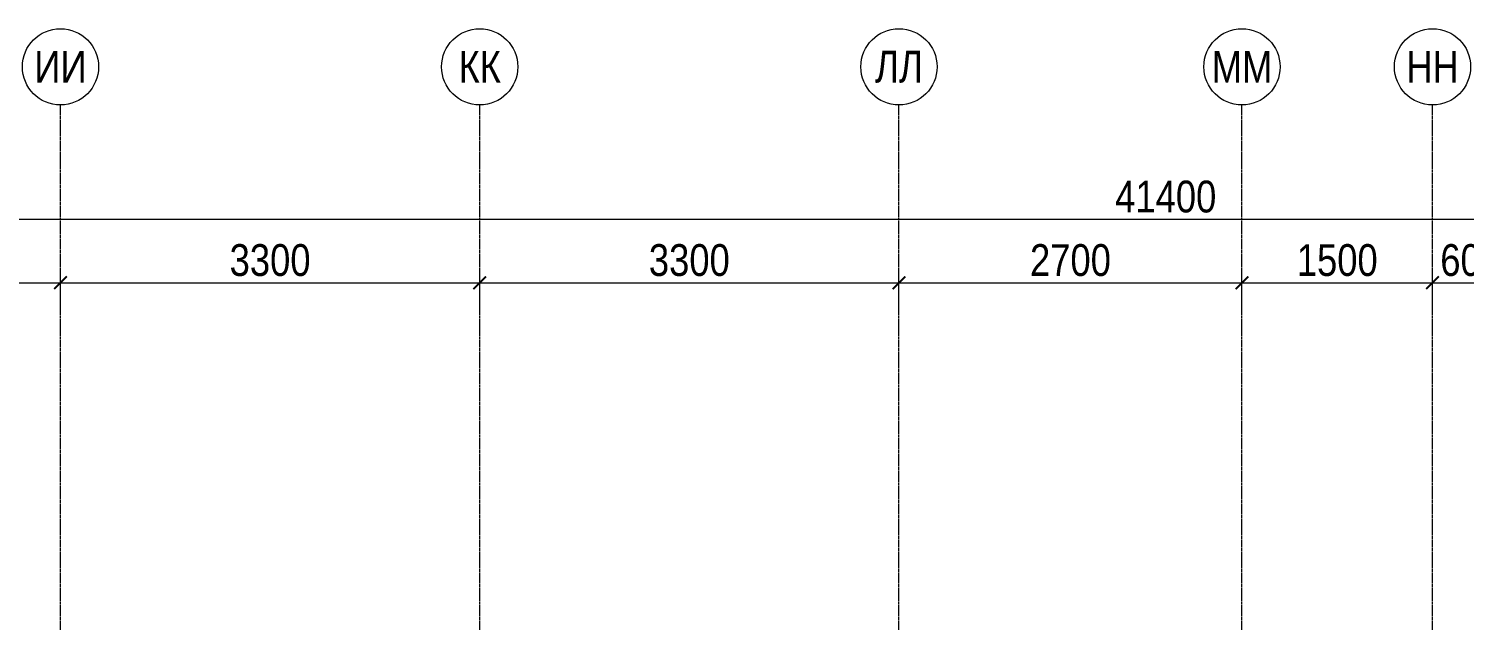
# Model space of a CAD drawing. Header units: millimetres. Extents: x -65509 to 912790, y 446 to 713294.
# Drawn here: x 227145 to 238445, y 263157 to 267814 of the extents above; entities that cross this region are included whole.
import ezdxf
from ezdxf.enums import TextEntityAlignment as Align

# ---------------------------------------------------------------- set-up
doc = ezdxf.new("R2010")
doc.units = ezdxf.units.MM
doc.linetypes.add('CENTER2', pattern=[28.575, 19.05, -3.175, 3.175, -3.175])
doc.layers.get('Defpoints').update_dxf_attribs({"color": 250})
doc.layers.add('РД_Оси_100', color=250, linetype='Continuous', lineweight=0)
doc.layers.add('РД_Оси_размер', color=250, linetype='Continuous', lineweight=0)
doc.styles.add('style1', font='ARIALN.TTF')
doc.styles.add('ккк', font='isocpeur.ttf', dxfattribs={"width": 0.85, "oblique": 15})
doc.dimstyles.new('Dim100_ареал', dxfattribs={"dimscale": 100, "dimtxt": 2.5, "dimasz": 1, "dimexe": 1, "dimexo": 1, "dimgap": 0.5, "dimtad": 1, "dimzin": 12, "dimdsep": 46, "dimtxsty": 'style1', "dimblk": 'ARCHTICK', "dimcen": 1, "dimdle": 1, "dimclrd": 256, "dimclre": 256, "dimaunit": 1, "dimadec": 0, "dimazin": 3, "dimtfac": 1, "dimtmove": 1, "dimatfit": 3, "dimldrblk": 'OPEN30', "dimfxl": 4, "dimfxlon": 1, "dimtolj": 1, "dimtzin": 0, "dimlwd": 9, "dimlwe": 9, "dimarcsym": 0})

# ---------------------------------------------------------------- blocks, each defined once
blk = doc.blocks.new('A-iden')
at = {"linetype": 'Continuous', "lineweight": 5}
blk.add_circle((0, -4), 3, dxfattribs=at)
at = {"color": 0, "linetype": 'Continuous', "lineweight": 20, "style": 'ккк', "width": 0.85}
blk.add_attdef('ID', text='', height=8, dxfattribs=at).set_placement((0.31, -3.85), align=Align.MIDDLE_CENTER)
blk = doc.blocks.new('_ArchTick')
at = {"color": 0, "linetype": 'ByBlock', "const_width": 0.15}
blk.add_lwpolyline([(-0.5, -0.5), (0.5, 0.5)], dxfattribs=at)
blk = doc.blocks.new('*D227')
at = {"layer": 'Defpoints', "color": 0, "transparency": 16777216}
for p in [(114600, 139039), (73200, 137039), (114600, 137039)]:
    blk.add_point(p, dxfattribs=at)
at = {"layer": 'РД_Оси_размер', "color": 0, "lineweight": 5, "transparency": 16777216}
for p, q in [((73200, 138839), (73200, 139139)), ((114600, 138839), (114600, 139139)), ((73100, 139039), (114700, 139039))]:
    blk.add_line(p, q, dxfattribs=at)
at = {"layer": 'РД_Оси_размер', "color": 0, "lineweight": 5, "transparency": 16777216, "xscale": 100, "yscale": 100, "zscale": 100, "rotation": 180}
blk.add_blockref('_ArchTick', (73200, 139039), dxfattribs=at)
at = {"layer": 'РД_Оси_размер', "color": 0, "lineweight": 5, "transparency": 16777216, "xscale": 100, "yscale": 100, "zscale": 100}
blk.add_blockref('_ArchTick', (114600, 139039), dxfattribs=at)
at = {"layer": 'РД_Оси_размер', "color": 0, "transparency": 16777216, "insert": (93900, 139216), "char_height": 250, "attachment_point": 5, "style": 'style1'}
blk.add_mtext('\\A1;41400', dxfattribs=at)
blk = doc.blocks.new('_Open30')
at = {"color": 0, "linetype": 'ByBlock', "lineweight": -2}
for p, q in [((-1, 0.27), (0, 0)), ((0, 0), (-1, -0.27)), ((0, 0), (-1, 0))]:
    blk.add_line(p, q, dxfattribs=at)
blk = doc.blocks.new('*D340')
at = {"layer": 'Defpoints', "color": 0, "transparency": 16777216}
for p in [(85200, 138539), (82500, 137039), (85200, 137039)]:
    blk.add_point(p, dxfattribs=at)
at = {"layer": 'РД_Оси_размер', "color": 0, "lineweight": 5, "transparency": 16777216}
for p, q in [((82400, 138539), (85300, 138539)), ((82500, 138339), (82500, 138639)), ((85200, 138339), (85200, 138639))]:
    blk.add_line(p, q, dxfattribs=at)
at = {"layer": 'РД_Оси_размер', "color": 0, "lineweight": 5, "transparency": 16777216, "xscale": 100, "yscale": 100, "zscale": 100, "rotation": 180}
blk.add_blockref('_ArchTick', (82500, 138539), dxfattribs=at)
at = {"layer": 'РД_Оси_размер', "color": 0, "lineweight": 5, "transparency": 16777216, "xscale": 100, "yscale": 100, "zscale": 100}
blk.add_blockref('_ArchTick', (85200, 138539), dxfattribs=at)
at = {"layer": 'РД_Оси_размер', "color": 0, "transparency": 16777216, "insert": (83850, 138716), "char_height": 250, "attachment_point": 5, "style": 'style1'}
blk.add_mtext('\\A1;2700', dxfattribs=at)
blk = doc.blocks.new('*D341')
at = {"layer": 'Defpoints', "color": 0, "transparency": 16777216}
for p in [(88500, 138539), (85200, 137039), (88500, 137039)]:
    blk.add_point(p, dxfattribs=at)
at = {"layer": 'РД_Оси_размер', "color": 0, "lineweight": 5, "transparency": 16777216}
for p, q in [((85100, 138539), (88600, 138539)), ((85200, 138339), (85200, 138639)), ((88500, 138339), (88500, 138639))]:
    blk.add_line(p, q, dxfattribs=at)
at = {"layer": 'РД_Оси_размер', "color": 0, "lineweight": 5, "transparency": 16777216, "xscale": 100, "yscale": 100, "zscale": 100, "rotation": 180}
blk.add_blockref('_ArchTick', (85200, 138539), dxfattribs=at)
at = {"layer": 'РД_Оси_размер', "color": 0, "lineweight": 5, "transparency": 16777216, "xscale": 100, "yscale": 100, "zscale": 100}
blk.add_blockref('_ArchTick', (88500, 138539), dxfattribs=at)
at = {"layer": 'РД_Оси_размер', "color": 0, "transparency": 16777216, "insert": (86850, 138716), "char_height": 250, "attachment_point": 5, "style": 'style1'}
blk.add_mtext('\\A1;3300', dxfattribs=at)
blk = doc.blocks.new('*D342')
at = {"layer": 'Defpoints', "color": 0, "transparency": 16777216}
for p in [(91800, 138539), (88500, 137039), (91800, 137039)]:
    blk.add_point(p, dxfattribs=at)
at = {"layer": 'РД_Оси_размер', "color": 0, "lineweight": 5, "transparency": 16777216}
for p, q in [((88400, 138539), (91900, 138539)), ((88500, 138339), (88500, 138639)), ((91800, 138339), (91800, 138639))]:
    blk.add_line(p, q, dxfattribs=at)
at = {"layer": 'РД_Оси_размер', "color": 0, "lineweight": 5, "transparency": 16777216, "xscale": 100, "yscale": 100, "zscale": 100, "rotation": 180}
blk.add_blockref('_ArchTick', (88500, 138539), dxfattribs=at)
at = {"layer": 'РД_Оси_размер', "color": 0, "lineweight": 5, "transparency": 16777216, "xscale": 100, "yscale": 100, "zscale": 100}
blk.add_blockref('_ArchTick', (91800, 138539), dxfattribs=at)
at = {"layer": 'РД_Оси_размер', "color": 0, "transparency": 16777216, "insert": (90150, 138716), "char_height": 250, "attachment_point": 5, "style": 'style1'}
blk.add_mtext('\\A1;3300', dxfattribs=at)
blk = doc.blocks.new('*D343')
at = {"layer": 'Defpoints', "color": 0, "transparency": 16777216}
for p in [(94500, 138539), (91800, 137039), (94500, 137039)]:
    blk.add_point(p, dxfattribs=at)
at = {"layer": 'РД_Оси_размер', "color": 0, "lineweight": 5, "transparency": 16777216}
for p, q in [((91700, 138539), (94600, 138539)), ((91800, 138339), (91800, 138639)), ((94500, 138339), (94500, 138639))]:
    blk.add_line(p, q, dxfattribs=at)
at = {"layer": 'РД_Оси_размер', "color": 0, "lineweight": 5, "transparency": 16777216, "xscale": 100, "yscale": 100, "zscale": 100, "rotation": 180}
blk.add_blockref('_ArchTick', (91800, 138539), dxfattribs=at)
at = {"layer": 'РД_Оси_размер', "color": 0, "lineweight": 5, "transparency": 16777216, "xscale": 100, "yscale": 100, "zscale": 100}
blk.add_blockref('_ArchTick', (94500, 138539), dxfattribs=at)
at = {"layer": 'РД_Оси_размер', "color": 0, "transparency": 16777216, "insert": (93150, 138716), "char_height": 250, "attachment_point": 5, "style": 'style1'}
blk.add_mtext('\\A1;2700', dxfattribs=at)
blk = doc.blocks.new('*D344')
at = {"layer": 'Defpoints', "color": 0, "transparency": 16777216}
for p in [(96000, 138539), (94500, 137039), (96000, 137039)]:
    blk.add_point(p, dxfattribs=at)
at = {"layer": 'РД_Оси_размер', "color": 0, "lineweight": 5, "transparency": 16777216}
for p, q in [((94400, 138539), (96100, 138539)), ((94500, 138339), (94500, 138639)), ((96000, 138339), (96000, 138639))]:
    blk.add_line(p, q, dxfattribs=at)
at = {"layer": 'РД_Оси_размер', "color": 0, "lineweight": 5, "transparency": 16777216, "xscale": 100, "yscale": 100, "zscale": 100, "rotation": 180}
blk.add_blockref('_ArchTick', (94500, 138539), dxfattribs=at)
at = {"layer": 'РД_Оси_размер', "color": 0, "lineweight": 5, "transparency": 16777216, "xscale": 100, "yscale": 100, "zscale": 100}
blk.add_blockref('_ArchTick', (96000, 138539), dxfattribs=at)
at = {"layer": 'РД_Оси_размер', "color": 0, "transparency": 16777216, "insert": (95250, 138716), "char_height": 250, "attachment_point": 5, "style": 'style1'}
blk.add_mtext('\\A1;1500', dxfattribs=at)
blk = doc.blocks.new('*D345')
at = {"layer": 'Defpoints', "color": 0, "transparency": 16777216}
for p in [(96600, 138539), (96000, 137039), (96600, 137039)]:
    blk.add_point(p, dxfattribs=at)
at = {"layer": 'РД_Оси_размер', "color": 0, "lineweight": 5, "transparency": 16777216}
for p, q in [((95900, 138539), (96700, 138539)), ((96000, 138339), (96000, 138639)), ((96600, 138339), (96600, 138639))]:
    blk.add_line(p, q, dxfattribs=at)
at = {"layer": 'РД_Оси_размер', "color": 0, "lineweight": 5, "transparency": 16777216, "xscale": 100, "yscale": 100, "zscale": 100, "rotation": 180}
blk.add_blockref('_ArchTick', (96000, 138539), dxfattribs=at)
at = {"layer": 'РД_Оси_размер', "color": 0, "lineweight": 5, "transparency": 16777216, "xscale": 100, "yscale": 100, "zscale": 100}
blk.add_blockref('_ArchTick', (96600, 138539), dxfattribs=at)
at = {"layer": 'РД_Оси_размер', "color": 0, "transparency": 16777216, "insert": (96300, 138716), "char_height": 250, "attachment_point": 5, "style": 'style1'}
blk.add_mtext('\\A1;600', dxfattribs=at)
blk = doc.blocks.new('СОШ_2200_АР_ОСИ_М100_28.05.24')
at = {"layer": 'РД_Оси_100', "linetype": 'CENTER2'}
for p, q in [((85200, -6155), (85200, 139938.679)), ((88500, -6155), (88500, 139938.679)), ((91800, -6155), (91800, 139938.679)), ((94500, -6155), (94500, 139938.679)), ((96000, -6155), (96000, 139938.679))]:
    blk.add_line(p, q, dxfattribs=at)
at = {"layer": 'РД_Оси_100', "color": 0}
ref = blk.add_blockref('A-iden', (85200, 140638.679), dxfattribs=dict(at, xscale=100, yscale=100, zscale=100))
ref.add_attrib('ID', 'ИИ', dxfattribs={"layer": '0', "linetype": 'Continuous', "height": 250, "style": 'style1'}).set_placement((85200, 140238.679), align=Align.MIDDLE)
ref = blk.add_blockref('A-iden', (88500, 140638.679), dxfattribs=dict(at, xscale=100, yscale=100, zscale=100))
ref.add_attrib('ID', 'КК', dxfattribs={"layer": '0', "linetype": 'Continuous', "height": 250, "style": 'style1'}).set_placement((88500, 140238.679), align=Align.MIDDLE)
ref = blk.add_blockref('A-iden', (91800, 140638.679), dxfattribs=dict(at, xscale=100, yscale=100, zscale=100))
ref.add_attrib('ID', 'ЛЛ', dxfattribs={"layer": '0', "linetype": 'Continuous', "height": 250, "style": 'style1'}).set_placement((91800, 140238.679), align=Align.MIDDLE)
ref = blk.add_blockref('A-iden', (94500, 140638.679), dxfattribs=dict(at, xscale=100, yscale=100, zscale=100))
ref.add_attrib('ID', 'ММ', dxfattribs={"layer": '0', "linetype": 'Continuous', "height": 250, "style": 'style1'}).set_placement((94500, 140238.679), align=Align.MIDDLE)
ref = blk.add_blockref('A-iden', (96000, 140638.679), dxfattribs=dict(at, xscale=100, yscale=100, zscale=100))
ref.add_attrib('ID', 'НН', dxfattribs={"layer": '0', "linetype": 'Continuous', "height": 250, "style": 'style1'}).set_placement((96000, 140238.679), align=Align.MIDDLE)
at = {"layer": 'РД_Оси_размер'}
for base, p1, p2, picture, middle in [((114600, 139038.679), (73200, 137038.679), (114600, 137038.679), '*D227', (93900, 139216.322)), ((85200, 138538.679), (82500, 137038.679), (85200, 137038.679), '*D340', (83850, 138716.322)), ((88500, 138538.679), (85200, 137038.679), (88500, 137038.679), '*D341', (86850, 138716.322)), ((91800, 138538.679), (88500, 137038.679), (91800, 137038.679), '*D342', (90150, 138716.322)), ((94500, 138538.679), (91800, 137038.679), (94500, 137038.679), '*D343', (93150, 138716.322)), ((96000, 138538.679), (94500, 137038.679), (96000, 137038.679), '*D344', (95250, 138716.322)), ((96600, 138538.679), (96000, 137038.679), (96600, 137038.679), '*D345', (96300, 138716.322))]:
    dim = blk.add_linear_dim(base=base, p1=p1, p2=p2, dimstyle='Dim100_ареал', dxfattribs=at)
    dim.commit()
    dim.dimension.update_dxf_attribs({"geometry": picture, "text_midpoint": middle})

msp = doc.modelspace()

# ---------------------------------------------------------------- block references
at = {"layer": 'РД_Оси_100'}
msp.add_blockref('СОШ_2200_АР_ОСИ_М100_28.05.24', (142195.157, 127275.073), dxfattribs=at)

doc.saveas('drawing.dxf')
